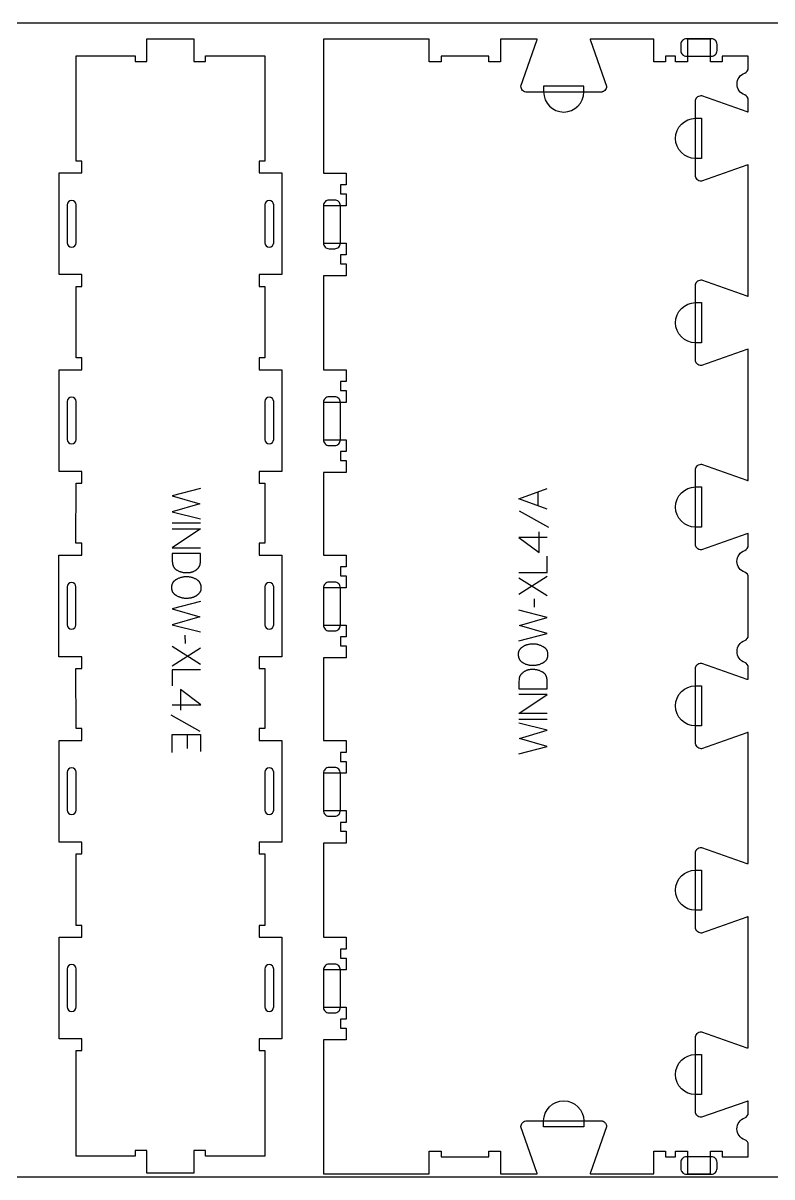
# Model space of a CAD drawing. Extents: x 0 to 4485, y 0 to 8771.
# Drawn here: x 860 to 1652, y 2443 to 3663 of the extents above; entities that cross this region are included whole.
import ezdxf

# ---------------------------------------------------------------- set-up
doc = ezdxf.new("R2010")
doc.units = 0
for name, color, linetype in [('0_SHEET_SPRUCEPLY_2440X122', 1, 'CONTINUOUS'), ('1_ANYTOOL_1MMDEEP_LABELS_S', 2, 'CONTINUOUS'), ('3_ANYTOOL_CUTTHROUGH_INSID', 4, 'CONTINUOUS'), ('4_ANYTOOL_CUTTHROUGH_OUTSI', 5, 'CONTINUOUS'), ('5_ANYTOOL_HALF_MILL_9MM_IN', 3, 'CONTINUOUS')]:
    doc.layers.add(name, color=color, linetype=linetype)

msp = doc.modelspace()

# ---------------------------------------------------------------- linework, layer by layer
at = {"layer": '0_SHEET_SPRUCEPLY_2440X122'}
msp.add_lwpolyline([(371.7, 3662.6), (371.7, 2442.6), (2811.7, 2442.6), (2811.7, 3662.6)], close=True, dxfattribs=at)
at = {"layer": '1_ANYTOOL_1MMDEEP_LABELS_S', "color": 2}
for points in [[(1047.8, 3170.5), (1017.8, 3162.8), (1046.9, 3154.3), (1017.8, 3145.8), (1047.8, 3138.3)], [(1414.4, 3148.6), (1384.4, 3159.5), (1414.4, 3170.5)], [(1404.9, 3152.1), (1404.9, 3167)], [(1384.9, 3146.9), (1415.7, 3129.7)], [(1047.8, 3134), (1017.8, 3134)], [(1017.8, 3128), (1047.8, 3128), (1017.8, 3107.9), (1047.8, 3107.9)], [(1405.8, 3102.7), (1405.8, 3124.5)], [(1414.4, 3118.7), (1384.4, 3118.7), (1405.8, 3102.7)], [(1384.4, 3081.7), (1414.4, 3081.7), (1414.4, 3098.8)], [(1414.4, 3077.4), (1384.4, 3058.5)], [(1384.4, 3076.2), (1414.4, 3057.3)], [(1047.8, 3051.1), (1017.8, 3043.4), (1046.9, 3034.9), (1017.8, 3026.4), (1047.8, 3018.9)], [(1400.6, 3053.9), (1400.6, 3045.1)], [(1384.4, 3009.5), (1414.4, 3017.2), (1385.3, 3025.7), (1414.4, 3034.2), (1384.4, 3041.7)], [(1031.7, 3006.7), (1031.6, 3015.5)], [(1047.8, 2984.4), (1017.8, 3003.3)], [(1017.8, 2983.1), (1047.8, 3002.1)], [(1047.8, 2978.9), (1017.8, 2978.9), (1017.8, 2961.8)], [(1017.8, 2941.9), (1047.9, 2941.9), (1026.5, 2957.9)], [(1026.5, 2957.9), (1026.5, 2936.1)], [(1414.4, 2932.6), (1384.4, 2932.6), (1414.4, 2952.7), (1384.4, 2952.7)], [(1047.4, 2913.7), (1016.6, 2930.9)], [(1384.4, 2926.6), (1414.4, 2926.6)], [(1384.4, 2890.1), (1414.4, 2897.8), (1385.3, 2906.3), (1414.4, 2914.8), (1384.4, 2922.3)], [(1017.8, 2891.3), (1017.8, 2910.3), (1047.8, 2910.3), (1047.8, 2892.5)], [(1033.9, 2895.6), (1033.9, 2910.3)]]:
    msp.add_lwpolyline(points, dxfattribs=at)
for points in [[(1047.8, 3101.9), (1017.8, 3101.9), (1017.9, 3093.3), (1017.9, 3092.9), (1018, 3092.5), (1018, 3092.1), (1018, 3091.7), (1018.1, 3091.3), (1018.1, 3091), (1018.2, 3090.6), (1018.3, 3090.3), (1018.4, 3089.9), (1018.5, 3089.6), (1018.6, 3089.2), (1018.7, 3088.9), (1018.8, 3088.6), (1018.9, 3088.4), (1018.9, 3088.3), (1019, 3088.1), (1019.1, 3088), (1019.1, 3087.8), (1019.2, 3087.7), (1019.3, 3087.5), (1019.4, 3087.4), (1019.5, 3087.3), (1019.6, 3087.1), (1019.6, 3087), (1019.7, 3086.9), (1019.8, 3086.7), (1019.9, 3086.6), (1020, 3086.5), (1020.1, 3086.3), (1020.2, 3086.2), (1020.3, 3086.1), (1020.4, 3086), (1020.5, 3085.9), (1020.7, 3085.7), (1020.8, 3085.6), (1020.9, 3085.5), (1021, 3085.4), (1021.1, 3085.3), (1021.3, 3085.2), (1021.4, 3085.1), (1021.5, 3085), (1021.6, 3084.9), (1021.8, 3084.8), (1021.9, 3084.7), (1022.1, 3084.6), (1022.3, 3084.4), (1022.6, 3084.2), (1022.9, 3084.1), (1023.6, 3083.8), (1024.2, 3083.5), (1024.8, 3083.2), (1025.4, 3082.9), (1026.1, 3082.7), (1026.7, 3082.5), (1027.4, 3082.3), (1028, 3082.1), (1028.7, 3082), (1029.4, 3081.8), (1030.1, 3081.7), (1030.7, 3081.6), (1031.4, 3081.5), (1032.1, 3081.5), (1032.8, 3081.5), (1033.5, 3081.5), (1034.1, 3081.5), (1034.7, 3081.5), (1035.3, 3081.5), (1035.9, 3081.6), (1036.4, 3081.7), (1036.7, 3081.7), (1037, 3081.8), (1037.3, 3081.9), (1037.6, 3081.9), (1037.9, 3082), (1038.1, 3082.1), (1038.4, 3082.2), (1038.7, 3082.2), (1039, 3082.3), (1039.2, 3082.4), (1039.5, 3082.5), (1039.8, 3082.6), (1040, 3082.7), (1040.3, 3082.9), (1040.8, 3083.1), (1041.3, 3083.4), (1041.8, 3083.6), (1042.4, 3083.9), (1042.7, 3084.1), (1043, 3084.3), (1043.2, 3084.5), (1043.5, 3084.7), (1043.8, 3084.9), (1044.1, 3085.2), (1044.3, 3085.4), (1044.5, 3085.6), (1044.8, 3085.8), (1045, 3086), (1045.2, 3086.3), (1045.4, 3086.5), (1045.6, 3086.7), (1045.8, 3087), (1046, 3087.2), (1046.1, 3087.5), (1046.3, 3087.7), (1046.4, 3088), (1046.6, 3088.2), (1046.7, 3088.5), (1046.8, 3088.7), (1046.9, 3089), (1047.1, 3089.3), (1047.1, 3089.5), (1047.2, 3089.8), (1047.3, 3090.1), (1047.4, 3090.4), (1047.4, 3090.7), (1047.5, 3091), (1047.5, 3091.3), (1047.5, 3091.5), (1047.6, 3091.8), (1047.7, 3094.3), (1047.7, 3096.8), (1047.8, 3099.3)], [(1048.2, 3065.4), (1048.2, 3065), (1048.2, 3064.6), (1048.1, 3064.3), (1048.1, 3063.9), (1048.1, 3063.8), (1048, 3063.6), (1048, 3063.4), (1048, 3063.3), (1047.9, 3063.1), (1047.9, 3062.9), (1047.9, 3062.8), (1047.8, 3062.6), (1047.8, 3062.4), (1047.7, 3062.3), (1047.7, 3062.1), (1047.6, 3062), (1047.5, 3061.8), (1047.5, 3061.7), (1047.4, 3061.5), (1047.3, 3061.4), (1047.3, 3061.2), (1047.2, 3061.1), (1047.1, 3061), (1047, 3060.8), (1047, 3060.7), (1046.9, 3060.5), (1046.8, 3060.4), (1046.7, 3060.3), (1046.5, 3060), (1046.3, 3059.8), (1046.1, 3059.5), (1045.9, 3059.3), (1045.7, 3059), (1045.5, 3058.8), (1045.3, 3058.6), (1045, 3058.4), (1044.8, 3058.2), (1044.5, 3058), (1044.3, 3057.8), (1044, 3057.6), (1043.8, 3057.4), (1043.5, 3057.2), (1043.2, 3057), (1043, 3056.8), (1042.7, 3056.7), (1042.4, 3056.5), (1042.1, 3056.4), (1041.8, 3056.2), (1041.5, 3056.1), (1041.2, 3055.9), (1040.9, 3055.8), (1040.6, 3055.7), (1040.2, 3055.5), (1039.9, 3055.4), (1039.6, 3055.3), (1039.3, 3055.2), (1039, 3055.1), (1038.6, 3055), (1038.3, 3054.9), (1037.9, 3054.9), (1037.3, 3054.7), (1036.6, 3054.6), (1035.9, 3054.5), (1035.2, 3054.4), (1034.6, 3054.3), (1033.9, 3054.3), (1033.3, 3054.3), (1032.7, 3054.2), (1032, 3054.3), (1031.4, 3054.3), (1030.8, 3054.3), (1030.1, 3054.4), (1029.5, 3054.5), (1028.8, 3054.6), (1028.2, 3054.8), (1027.6, 3054.9), (1026.9, 3055.1), (1026.3, 3055.3), (1025.7, 3055.5), (1025, 3055.8), (1024.4, 3056.1), (1023.7, 3056.4), (1023.1, 3056.7), (1022.5, 3057), (1022.2, 3057.2), (1021.8, 3057.4), (1021.6, 3057.6), (1021.3, 3057.7), (1021, 3057.9), (1020.7, 3058.2), (1020.5, 3058.4), (1020.2, 3058.6), (1020.1, 3058.7), (1020, 3058.8), (1019.9, 3058.9), (1019.8, 3059), (1019.7, 3059.2), (1019.6, 3059.3), (1019.5, 3059.4), (1019.4, 3059.5), (1019.3, 3059.7), (1019.2, 3059.8), (1019.1, 3059.9), (1019, 3060), (1018.9, 3060.2), (1018.8, 3060.3), (1018.7, 3060.4), (1018.6, 3060.6), (1018.6, 3060.7), (1018.5, 3060.8), (1018.4, 3061), (1018.3, 3061.1), (1018.3, 3061.3), (1018.2, 3061.4), (1018.1, 3061.6), (1018.1, 3061.7), (1018, 3061.9), (1018, 3062), (1017.9, 3062.2), (1017.9, 3062.3), (1017.8, 3062.6), (1017.7, 3062.9), (1017.6, 3063.3), (1017.5, 3063.6), (1017.5, 3063.9), (1017.4, 3064.3), (1017.4, 3064.6), (1017.4, 3065), (1017.4, 3065.4), (1017.4, 3065.7), (1017.4, 3066.1), (1017.4, 3066.5), (1017.4, 3066.9), (1017.4, 3067.2), (1017.5, 3067.6), (1017.5, 3067.9), (1017.6, 3068.3), (1017.7, 3068.6), (1017.8, 3068.9), (1017.9, 3069.3), (1017.9, 3069.4), (1018, 3069.6), (1018, 3069.7), (1018.1, 3069.9), (1018.2, 3070), (1018.2, 3070.2), (1018.3, 3070.3), (1018.4, 3070.5), (1018.4, 3070.6), (1018.5, 3070.8), (1018.6, 3070.9), (1018.7, 3071), (1018.7, 3071.2), (1018.8, 3071.3), (1018.9, 3071.5), (1019, 3071.6), (1019.1, 3071.7), (1019.2, 3071.9), (1019.3, 3072), (1019.4, 3072.1), (1019.5, 3072.2), (1019.6, 3072.4), (1019.7, 3072.5), (1019.8, 3072.6), (1019.9, 3072.7), (1020, 3072.8), (1020.2, 3073), (1020.3, 3073.1), (1020.4, 3073.2), (1020.5, 3073.3), (1020.8, 3073.5), (1021.1, 3073.7), (1021.3, 3073.9), (1021.6, 3074.1), (1021.9, 3074.3), (1022.2, 3074.5), (1022.6, 3074.7), (1023.2, 3075), (1023.8, 3075.3), (1024.5, 3075.6), (1025.1, 3075.9), (1025.8, 3076.1), (1026.4, 3076.3), (1027.1, 3076.6), (1027.7, 3076.7), (1028.4, 3076.9), (1029.1, 3077), (1029.7, 3077.2), (1030.4, 3077.3), (1031, 3077.3), (1031.7, 3077.4), (1032.3, 3077.4), (1033, 3077.4), (1033.7, 3077.4), (1034.3, 3077.4), (1035, 3077.3), (1035.7, 3077.2), (1036.4, 3077.1), (1037, 3077), (1037.7, 3076.9), (1038.4, 3076.7), (1039, 3076.5), (1039.6, 3076.3), (1040.3, 3076.1), (1040.9, 3075.8), (1041.5, 3075.5), (1042.1, 3075.2), (1042.8, 3074.9), (1043.4, 3074.5), (1043.7, 3074.3), (1043.9, 3074.2), (1044.2, 3074), (1044.5, 3073.8), (1044.7, 3073.5), (1045, 3073.3), (1045.2, 3073.1), (1045.5, 3072.9), (1045.6, 3072.8), (1045.7, 3072.6), (1045.8, 3072.5), (1045.9, 3072.4), (1046, 3072.3), (1046.1, 3072.1), (1046.2, 3072), (1046.3, 3071.9), (1046.4, 3071.8), (1046.5, 3071.6), (1046.6, 3071.5), (1046.7, 3071.4), (1046.7, 3071.2), (1046.8, 3071.1), (1046.9, 3070.9), (1047, 3070.8), (1047, 3070.7), (1047.1, 3070.5), (1047.3, 3070.2), (1047.4, 3069.9), (1047.5, 3069.6), (1047.6, 3069.3), (1047.7, 3069), (1047.8, 3068.6), (1047.9, 3068.3), (1048, 3068), (1048, 3067.6), (1048.1, 3067.3), (1048.1, 3066.9), (1048.1, 3066.5), (1048.2, 3066.2), (1048.2, 3065.8)], [(1384.1, 2995.2), (1384.1, 2995.6), (1384.1, 2995.9), (1384.1, 2996.3), (1384.2, 2996.7), (1384.2, 2996.8), (1384.2, 2997), (1384.3, 2997.2), (1384.3, 2997.3), (1384.3, 2997.5), (1384.4, 2997.7), (1384.4, 2997.8), (1384.5, 2998), (1384.5, 2998.1), (1384.6, 2998.3), (1384.6, 2998.5), (1384.7, 2998.6), (1384.7, 2998.8), (1384.8, 2998.9), (1384.9, 2999.1), (1384.9, 2999.2), (1385, 2999.3), (1385.1, 2999.5), (1385.1, 2999.6), (1385.2, 2999.8), (1385.3, 2999.9), (1385.4, 3000), (1385.5, 3000.2), (1385.6, 3000.3), (1385.8, 3000.6), (1386, 3000.8), (1386.2, 3001.1), (1386.4, 3001.3), (1386.6, 3001.5), (1386.8, 3001.8), (1387, 3002), (1387.3, 3002.2), (1387.5, 3002.4), (1387.7, 3002.6), (1388, 3002.8), (1388.2, 3003), (1388.5, 3003.2), (1388.8, 3003.4), (1389, 3003.6), (1389.3, 3003.8), (1389.6, 3003.9), (1389.9, 3004.1), (1390.2, 3004.2), (1390.5, 3004.4), (1390.8, 3004.5), (1391.1, 3004.7), (1391.4, 3004.8), (1391.7, 3004.9), (1392, 3005), (1392.3, 3005.2), (1392.7, 3005.3), (1393, 3005.4), (1393.3, 3005.5), (1393.7, 3005.6), (1394, 3005.6), (1394.3, 3005.7), (1395, 3005.9), (1395.7, 3006), (1396.4, 3006.1), (1397, 3006.2), (1397.7, 3006.3), (1398.3, 3006.3), (1399, 3006.3), (1399.6, 3006.3), (1400.2, 3006.3), (1400.9, 3006.3), (1401.5, 3006.3), (1402.2, 3006.2), (1402.8, 3006.1), (1403.4, 3006), (1404.1, 3005.8), (1404.7, 3005.7), (1405.3, 3005.5), (1406, 3005.3), (1406.6, 3005), (1407.3, 3004.8), (1407.9, 3004.5), (1408.5, 3004.2), (1409.2, 3003.9), (1409.8, 3003.6), (1410.1, 3003.4), (1410.4, 3003.2), (1410.7, 3003), (1411, 3002.8), (1411.3, 3002.6), (1411.5, 3002.4), (1411.8, 3002.2), (1412, 3002), (1412.2, 3001.9), (1412.3, 3001.8), (1412.4, 3001.7), (1412.5, 3001.5), (1412.6, 3001.4), (1412.7, 3001.3), (1412.8, 3001.2), (1412.9, 3001.1), (1413, 3000.9), (1413.1, 3000.8), (1413.2, 3000.7), (1413.3, 3000.6), (1413.4, 3000.4), (1413.5, 3000.3), (1413.6, 3000.2), (1413.6, 3000), (1413.7, 2999.9), (1413.8, 2999.7), (1413.9, 2999.6), (1413.9, 2999.5), (1414, 2999.3), (1414.1, 2999.2), (1414.1, 2999), (1414.2, 2998.9), (1414.3, 2998.7), (1414.3, 2998.6), (1414.4, 2998.4), (1414.4, 2998.3), (1414.5, 2998), (1414.6, 2997.6), (1414.7, 2997.3), (1414.7, 2997), (1414.8, 2996.6), (1414.8, 2996.3), (1414.9, 2996), (1414.9, 2995.6), (1414.9, 2995.2), (1414.9, 2994.9), (1414.9, 2994.5), (1414.9, 2994.1), (1414.9, 2993.7), (1414.8, 2993.4), (1414.8, 2993), (1414.7, 2992.7), (1414.7, 2992.3), (1414.6, 2992), (1414.5, 2991.7), (1414.4, 2991.3), (1414.4, 2991.2), (1414.3, 2991), (1414.2, 2990.9), (1414.2, 2990.7), (1414.1, 2990.6), (1414.1, 2990.4), (1414, 2990.3), (1413.9, 2990.1), (1413.8, 2990), (1413.8, 2989.8), (1413.7, 2989.7), (1413.6, 2989.5), (1413.5, 2989.4), (1413.4, 2989.3), (1413.4, 2989.1), (1413.3, 2989), (1413.2, 2988.9), (1413.1, 2988.7), (1413, 2988.6), (1412.9, 2988.5), (1412.8, 2988.4), (1412.7, 2988.2), (1412.6, 2988.1), (1412.5, 2988), (1412.3, 2987.9), (1412.2, 2987.8), (1412.1, 2987.6), (1412, 2987.5), (1411.9, 2987.4), (1411.7, 2987.3), (1411.5, 2987.1), (1411.2, 2986.9), (1410.9, 2986.7), (1410.7, 2986.5), (1410.4, 2986.3), (1410, 2986.1), (1409.7, 2985.9), (1409.1, 2985.6), (1408.4, 2985.3), (1407.8, 2985), (1407.1, 2984.7), (1406.5, 2984.5), (1405.8, 2984.2), (1405.2, 2984), (1404.5, 2983.9), (1403.9, 2983.7), (1403.2, 2983.6), (1402.6, 2983.4), (1401.9, 2983.3), (1401.3, 2983.3), (1400.6, 2983.2), (1400, 2983.2), (1399.3, 2983.2), (1398.6, 2983.2), (1397.9, 2983.2), (1397.2, 2983.3), (1396.6, 2983.3), (1395.9, 2983.4), (1395.2, 2983.6), (1394.6, 2983.7), (1393.9, 2983.9), (1393.3, 2984.1), (1392.6, 2984.3), (1392, 2984.5), (1391.4, 2984.8), (1390.8, 2985.1), (1390.1, 2985.4), (1389.5, 2985.7), (1388.9, 2986.1), (1388.6, 2986.2), (1388.3, 2986.4), (1388.1, 2986.6), (1387.8, 2986.8), (1387.5, 2987), (1387.3, 2987.3), (1387, 2987.5), (1386.8, 2987.7), (1386.7, 2987.8), (1386.6, 2988), (1386.5, 2988.1), (1386.4, 2988.2), (1386.3, 2988.3), (1386.2, 2988.4), (1386.1, 2988.6), (1386, 2988.7), (1385.9, 2988.8), (1385.8, 2989), (1385.7, 2989.1), (1385.6, 2989.2), (1385.5, 2989.4), (1385.5, 2989.5), (1385.4, 2989.6), (1385.3, 2989.8), (1385.2, 2989.9), (1385.2, 2990.1), (1385, 2990.4), (1384.9, 2990.7), (1384.8, 2991), (1384.7, 2991.3), (1384.6, 2991.6), (1384.5, 2992), (1384.4, 2992.3), (1384.3, 2992.6), (1384.3, 2993), (1384.2, 2993.3), (1384.2, 2993.7), (1384.1, 2994.1), (1384.1, 2994.4), (1384.1, 2994.8)], [(1384.4, 2958.7), (1414.4, 2958.7), (1414.4, 2967.3), (1414.3, 2967.7), (1414.3, 2968.1), (1414.3, 2968.5), (1414.3, 2968.9), (1414.2, 2969.2), (1414.2, 2969.6), (1414.1, 2970), (1414, 2970.3), (1413.9, 2970.7), (1413.8, 2971), (1413.7, 2971.4), (1413.6, 2971.7), (1413.5, 2972), (1413.4, 2972.2), (1413.4, 2972.3), (1413.3, 2972.5), (1413.2, 2972.6), (1413.1, 2972.8), (1413.1, 2972.9), (1413, 2973), (1412.9, 2973.2), (1412.8, 2973.3), (1412.7, 2973.5), (1412.6, 2973.6), (1412.5, 2973.7), (1412.5, 2973.9), (1412.4, 2974), (1412.3, 2974.1), (1412.2, 2974.2), (1412.1, 2974.4), (1411.9, 2974.5), (1411.8, 2974.6), (1411.7, 2974.7), (1411.6, 2974.8), (1411.5, 2975), (1411.4, 2975.1), (1411.3, 2975.2), (1411.1, 2975.3), (1411, 2975.4), (1410.9, 2975.5), (1410.8, 2975.6), (1410.6, 2975.7), (1410.5, 2975.8), (1410.4, 2975.9), (1410.2, 2976), (1409.9, 2976.2), (1409.6, 2976.4), (1409.3, 2976.5), (1408.7, 2976.8), (1408.1, 2977.1), (1407.5, 2977.4), (1406.8, 2977.7), (1406.2, 2977.9), (1405.5, 2978.1), (1404.9, 2978.3), (1404.2, 2978.5), (1403.6, 2978.6), (1402.9, 2978.8), (1402.2, 2978.9), (1401.5, 2979), (1400.8, 2979), (1400.2, 2979.1), (1399.5, 2979.1), (1398.8, 2979.1), (1398.2, 2979.1), (1397.6, 2979.1), (1397, 2979), (1396.4, 2979), (1395.8, 2978.9), (1395.5, 2978.8), (1395.3, 2978.8), (1395, 2978.7), (1394.7, 2978.7), (1394.4, 2978.6), (1394.1, 2978.5), (1393.9, 2978.4), (1393.6, 2978.3), (1393.3, 2978.3), (1393.1, 2978.2), (1392.8, 2978.1), (1392.5, 2978), (1392.3, 2977.9), (1392, 2977.7), (1391.5, 2977.5), (1390.9, 2977.2), (1390.4, 2977), (1389.9, 2976.6), (1389.6, 2976.5), (1389.3, 2976.3), (1389, 2976.1), (1388.8, 2975.9), (1388.5, 2975.6), (1388.2, 2975.4), (1388, 2975.2), (1387.7, 2975), (1387.5, 2974.8), (1387.3, 2974.6), (1387.1, 2974.3), (1386.9, 2974.1), (1386.7, 2973.9), (1386.5, 2973.6), (1386.3, 2973.4), (1386.1, 2973.1), (1386, 2972.9), (1385.8, 2972.6), (1385.7, 2972.4), (1385.6, 2972.1), (1385.4, 2971.9), (1385.3, 2971.6), (1385.2, 2971.3), (1385.1, 2971), (1385, 2970.8), (1385, 2970.5), (1384.9, 2970.2), (1384.9, 2969.9), (1384.8, 2969.6), (1384.8, 2969.3), (1384.7, 2969), (1384.7, 2968.7), (1384.6, 2966.3), (1384.5, 2963.8), (1384.5, 2961.3)]]:
    msp.add_lwpolyline(points, close=True, dxfattribs=at)
at = {"layer": '3_ANYTOOL_CUTTHROUGH_INSID', "color": 4}
for points in [[(916.1, 3430.4), (916.1, 3470.4, 1), (906.6, 3470.4), (906.6, 3430.4, 1)], [(1115.6, 3430.4, 1), (1125.1, 3430.4), (1125.1, 3470.4, 1), (1115.6, 3470.4)], [(916.1, 3222.4), (916.1, 3262.4, 1), (906.6, 3262.4), (906.6, 3222.4, 1)], [(1115.6, 3222.4, 1), (1125.1, 3222.4), (1125.1, 3262.4, 1), (1115.6, 3262.4)], [(916, 3026.4), (916, 3066.4, 1), (906.5, 3066.4), (906.5, 3026.4, 1)], [(1115.6, 3026.4, 1), (1125.1, 3026.4), (1125.1, 3066.4, 1), (1115.6, 3066.4)], [(916.1, 2830.4), (916.1, 2870.4, 1), (906.6, 2870.4), (906.6, 2830.4, 1)], [(1115.6, 2830.4, 1), (1125.1, 2830.4), (1125.1, 2870.4, 1), (1115.6, 2870.4)], [(916.1, 2622.4), (916.1, 2662.4, 1), (906.6, 2662.4), (906.6, 2622.4, 1)], [(1115.6, 2622.4, 1), (1125.1, 2622.4), (1125.1, 2662.4, 1), (1115.6, 2662.4)]]:
    msp.add_lwpolyline(points, format="xyb", close=True, dxfattribs=at)
at = {"layer": '4_ANYTOOL_CUTTHROUGH_OUTSI', "color": 5}
msp.add_lwpolyline([(1115.6, 3516.6), (1109.6, 3516.6), (1109.6, 3504.1), (1133.6, 3504.1), (1133.6, 3396.6), (1109.6, 3396.6), (1109.6, 3384.1), (1115.6, 3384.1), (1115.6, 3308.6), (1109.6, 3308.6), (1109.6, 3296.1), (1133.6, 3296.1), (1133.6, 3188.6), (1109.6, 3188.6), (1109.6, 3176.1), (1115.6, 3176.1), (1115.6, 3112.6), (1109.6, 3112.6), (1109.6, 3100.1), (1133.6, 3100.1), (1133.6, 2992.6), (1109.6, 2992.6), (1109.6, 2980.1), (1115.6, 2980.1), (1115.6, 2916.6), (1109.6, 2916.6), (1109.6, 2904.1), (1133.6, 2904.1), (1133.6, 2796.6), (1109.6, 2796.6), (1109.6, 2784.1), (1115.6, 2784.1), (1115.6, 2708.6), (1109.6, 2708.6), (1109.6, 2696.1), (1133.6, 2696.1), (1133.6, 2588.6), (1109.6, 2588.6), (1109.6, 2576.1), (1115.6, 2576.1), (1115.6, 2464.6), (1053.1, 2464.6), (1053.1, 2470.6), (1040.6, 2470.6), (1040.6, 2446.6), (991.1, 2446.6), (991.1, 2470.6), (978.6, 2470.6), (978.6, 2464.6), (916.1, 2464.6), (916.1, 2576.1), (922.1, 2576.1), (922.1, 2588.6), (898.1, 2588.6), (898.1, 2696.1), (922.1, 2696.1), (922.1, 2708.6), (916.1, 2708.6), (916.1, 2784.1), (922.1, 2784.1), (922.1, 2796.6), (898.1, 2796.6), (898.1, 2904.1), (922.1, 2904.1), (922.1, 2916.6), (916.1, 2916.6), (916, 2980.1), (922, 2980.1), (922, 2992.6), (898, 2992.6), (898, 3100.1), (922, 3100.1), (922, 3112.6), (916, 3112.6), (916.1, 3176.1), (922.1, 3176.1), (922.1, 3188.6), (898.1, 3188.6), (898.1, 3296.1), (922.1, 3296.1), (922.1, 3308.6), (916.1, 3308.6), (916.1, 3384.1), (922.1, 3384.1), (922.1, 3396.6), (898.1, 3396.6), (898.1, 3504.1), (922.1, 3504.1), (922.1, 3516.6), (916.1, 3516.6), (916.1, 3628.1), (978.6, 3628.1), (978.6, 3622.1), (991.1, 3622.1), (991.1, 3646.1), (1040.6, 3646.1), (1040.6, 3622.1), (1053.1, 3622.1), (1053.1, 3628.1), (1115.6, 3628.1)], close=True, dxfattribs=at)
msp.add_lwpolyline([(1627.2, 2476.4, 0.317837), (1623.4, 2481.9, -0.317837), (1615.2, 2493.4, -0.317837), (1623.4, 2505, 0.317837), (1627.2, 2510.4), (1627.2, 2522.8, 0.061485), (1625.8, 2522.5), (1577.5, 2505.6), (1577.4, 2505.6), (1577.4, 2505.6, -0.198912), (1573, 2507.5), (1572.9, 2507.6), (1572.8, 2507.7), (1572.7, 2507.8), (1572.6, 2507.9), (1572.5, 2508), (1572.4, 2508.1), (1572.3, 2508.3), (1572.3, 2508.4), (1572.2, 2508.5), (1572.1, 2508.7), (1572, 2508.8), (1571.9, 2508.9), (1571.9, 2509.1), (1571.8, 2509.2), (1571.7, 2509.3), (1571.7, 2509.5), (1571.6, 2509.6), (1571.6, 2509.8), (1571.5, 2509.9), (1571.5, 2510.1), (1571.4, 2510.2), (1571.4, 2510.4), (1571.3, 2510.5), (1571.3, 2510.7), (1571.3, 2510.8), (1571.3, 2511), (1571.2, 2511.1), (1571.2, 2511.3), (1571.2, 2511.4), (1571.2, 2511.6), (1571.2, 2511.7), (1571.2, 2511.9), (1571.2, 2589.9, -0.414214), (1577.4, 2596.1), (1577.5, 2596.1), (1577.5, 2596.1), (1625.8, 2579.2), (1625.8, 2579.2, 0.061485), (1627.2, 2579), (1627.2, 2717.7, 0.061485), (1625.8, 2717.4), (1577.5, 2700.5), (1577.4, 2700.5), (1577.4, 2700.5, -0.198912), (1573, 2702.4), (1572.9, 2702.5), (1572.8, 2702.6), (1572.7, 2702.7), (1572.6, 2702.8), (1572.5, 2702.9), (1572.4, 2703), (1572.3, 2703.2), (1572.3, 2703.3), (1572.2, 2703.4), (1572.1, 2703.6), (1572, 2703.7), (1571.9, 2703.8), (1571.9, 2704), (1571.8, 2704.1), (1571.7, 2704.2), (1571.7, 2704.4), (1571.6, 2704.5), (1571.6, 2704.7), (1571.5, 2704.8), (1571.5, 2705), (1571.4, 2705.1), (1571.4, 2705.3), (1571.3, 2705.4), (1571.3, 2705.6), (1571.3, 2705.7), (1571.3, 2705.9), (1571.2, 2706), (1571.2, 2706.2), (1571.2, 2706.3), (1571.2, 2706.5), (1571.2, 2706.6), (1571.2, 2706.8), (1571.2, 2784.8), (1571.2, 2784.9), (1571.2, 2785.1), (1571.2, 2785.2), (1571.2, 2785.4), (1571.2, 2785.5), (1571.3, 2785.7), (1571.3, 2785.8), (1571.3, 2786), (1571.3, 2786.1), (1571.4, 2786.3), (1571.4, 2786.4), (1571.5, 2786.6), (1571.5, 2786.7), (1571.6, 2786.9), (1571.6, 2787), (1571.7, 2787.2), (1571.7, 2787.3), (1571.8, 2787.5), (1571.9, 2787.6), (1571.9, 2787.7), (1572, 2787.9), (1572.1, 2788), (1572.2, 2788.1), (1572.3, 2788.3), (1572.3, 2788.4), (1572.4, 2788.5), (1572.5, 2788.6), (1572.6, 2788.8), (1572.7, 2788.9), (1572.8, 2789), (1572.9, 2789.1), (1573, 2789.2, -0.198912), (1577.4, 2791), (1577.5, 2791), (1577.5, 2791), (1625.8, 2774.1), (1625.8, 2774.1, 0.061485), (1627.2, 2773.9), (1627.2, 2912.6, 0.061485), (1625.8, 2912.3), (1577.5, 2895.4), (1577.4, 2895.4), (1577.4, 2895.4, -0.414214), (1571.2, 2901.7), (1571.2, 2979.7), (1571.2, 2979.8), (1571.2, 2980), (1571.2, 2980.1), (1571.2, 2980.3), (1571.2, 2980.4), (1571.3, 2980.6), (1571.3, 2980.7), (1571.3, 2980.9), (1571.3, 2981), (1571.4, 2981.2), (1571.4, 2981.3), (1571.5, 2981.5), (1571.5, 2981.6), (1571.6, 2981.8), (1571.6, 2981.9), (1571.7, 2982.1), (1571.7, 2982.2), (1571.8, 2982.4), (1571.9, 2982.5), (1571.9, 2982.6), (1572, 2982.8), (1572.1, 2982.9), (1572.2, 2983), (1572.3, 2983.2), (1572.3, 2983.3), (1572.4, 2983.4), (1572.5, 2983.5), (1572.6, 2983.7), (1572.7, 2983.8), (1572.8, 2983.9), (1572.9, 2984), (1573, 2984.1, -0.198912), (1577.4, 2985.9), (1577.5, 2985.9), (1577.5, 2985.9), (1625.8, 2969), (1625.8, 2969, 0.061485), (1627.2, 2968.8), (1627.2, 2981.2, 0.317837), (1623.4, 2986.6, -0.707107), (1623.4, 3009.7, 0.317837), (1627.2, 3015.1), (1627.2, 3076.4, 0.317837), (1623.4, 3081.9, -0.317837), (1615.2, 3093.4, -0.317837), (1623.4, 3105, 0.317837), (1627.2, 3110.4), (1627.2, 3122.8, 0.061485), (1625.8, 3122.5), (1577.5, 3105.6), (1577.4, 3105.6), (1577.4, 3105.6, -0.198912), (1573, 3107.5), (1572.9, 3107.6), (1572.8, 3107.7), (1572.7, 3107.8), (1572.6, 3107.9), (1572.5, 3108), (1572.4, 3108.1), (1572.3, 3108.3), (1572.3, 3108.4), (1572.2, 3108.5), (1572.1, 3108.7), (1572, 3108.8), (1571.9, 3108.9), (1571.9, 3109.1), (1571.8, 3109.2), (1571.7, 3109.3), (1571.7, 3109.5), (1571.6, 3109.6), (1571.6, 3109.8), (1571.5, 3109.9), (1571.5, 3110.1), (1571.4, 3110.2), (1571.4, 3110.4), (1571.3, 3110.5), (1571.3, 3110.7), (1571.3, 3110.8), (1571.3, 3111), (1571.2, 3111.1), (1571.2, 3111.3), (1571.2, 3111.4), (1571.2, 3111.6), (1571.2, 3111.7), (1571.2, 3111.9), (1571.2, 3189.9, -0.414214), (1577.4, 3196.1), (1577.5, 3196.1), (1577.5, 3196.1), (1625.8, 3179.2), (1625.8, 3179.2, 0.061485), (1627.2, 3179), (1627.2, 3317.7, 0.061485), (1625.8, 3317.4), (1577.5, 3300.5), (1577.4, 3300.5), (1577.4, 3300.5, -0.198912), (1573, 3302.4), (1572.9, 3302.5), (1572.8, 3302.6), (1572.7, 3302.7), (1572.6, 3302.8), (1572.5, 3302.9), (1572.4, 3303), (1572.3, 3303.2), (1572.3, 3303.3), (1572.2, 3303.4), (1572.1, 3303.6), (1572, 3303.7), (1571.9, 3303.8), (1571.9, 3304), (1571.8, 3304.1), (1571.7, 3304.2), (1571.7, 3304.4), (1571.6, 3304.5), (1571.6, 3304.7), (1571.5, 3304.8), (1571.5, 3305), (1571.4, 3305.1), (1571.4, 3305.3), (1571.3, 3305.4), (1571.3, 3305.6), (1571.3, 3305.7), (1571.3, 3305.9), (1571.2, 3306), (1571.2, 3306.2), (1571.2, 3306.3), (1571.2, 3306.5), (1571.2, 3306.6), (1571.2, 3306.8), (1571.2, 3384.8), (1571.2, 3384.9), (1571.2, 3385.1), (1571.2, 3385.2), (1571.2, 3385.4), (1571.2, 3385.5), (1571.3, 3385.7), (1571.3, 3385.8), (1571.3, 3386), (1571.3, 3386.1), (1571.4, 3386.3), (1571.4, 3386.4), (1571.5, 3386.6), (1571.5, 3386.7), (1571.6, 3386.9), (1571.6, 3387), (1571.7, 3387.2), (1571.7, 3387.3), (1571.8, 3387.5), (1571.9, 3387.6), (1571.9, 3387.7), (1572, 3387.9), (1572.1, 3388), (1572.2, 3388.1), (1572.3, 3388.3), (1572.3, 3388.4), (1572.4, 3388.5), (1572.5, 3388.6), (1572.6, 3388.8), (1572.7, 3388.9), (1572.8, 3389), (1572.9, 3389.1), (1573, 3389.2, -0.198912), (1577.4, 3391), (1577.5, 3391), (1577.5, 3391), (1625.8, 3374.1), (1625.8, 3374.1, 0.061485), (1627.2, 3373.9), (1627.2, 3512.6, 0.061485), (1625.8, 3512.3), (1577.5, 3495.4), (1577.4, 3495.4), (1577.4, 3495.4, -0.414214), (1571.2, 3501.7), (1571.2, 3579.7), (1571.2, 3579.8), (1571.2, 3580), (1571.2, 3580.1), (1571.2, 3580.3), (1571.2, 3580.4), (1571.3, 3580.6), (1571.3, 3580.7), (1571.3, 3580.9), (1571.3, 3581), (1571.4, 3581.2), (1571.4, 3581.3), (1571.5, 3581.5), (1571.5, 3581.6), (1571.6, 3581.8), (1571.6, 3581.9), (1571.7, 3582.1), (1571.7, 3582.2), (1571.8, 3582.4), (1571.9, 3582.5), (1571.9, 3582.6), (1572, 3582.8), (1572.1, 3582.9), (1572.2, 3583), (1572.3, 3583.2), (1572.3, 3583.3), (1572.4, 3583.4), (1572.5, 3583.5), (1572.6, 3583.7), (1572.7, 3583.8), (1572.8, 3583.9), (1572.9, 3584), (1573, 3584.1, -0.198912), (1577.4, 3585.9), (1577.5, 3585.9), (1577.5, 3585.9), (1625.8, 3569), (1625.8, 3569, 0.061485), (1627.2, 3568.8), (1627.2, 3581.2, 0.317837), (1623.4, 3586.6, -0.707107), (1623.4, 3609.7, 0.317837), (1627.2, 3615.1), (1627.2, 3627.5), (1599.7, 3627.5), (1599.7, 3621.5), (1587.2, 3621.5), (1587.2, 3645.5), (1562.7, 3645.5), (1562.7, 3621.5), (1550.2, 3621.5), (1550.2, 3627.5), (1539.7, 3627.5), (1539.7, 3621.5), (1527.2, 3621.5), (1527.2, 3645.5), (1460, 3645.5), (1460, 3645.5, 0.061485), (1460.2, 3644.1), (1477.2, 3595.8), (1477.2, 3595.8), (1477.2, 3595.8, -0.198912), (1475.3, 3591.4), (1475.2, 3591.3), (1475.1, 3591.2), (1475, 3591.1), (1474.9, 3591), (1474.8, 3590.9), (1474.6, 3590.8), (1474.5, 3590.7), (1474.4, 3590.6), (1474.3, 3590.5), (1474.1, 3590.4), (1474, 3590.3), (1473.9, 3590.3), (1473.7, 3590.2), (1473.6, 3590.1), (1473.4, 3590.1), (1473.3, 3590), (1473.1, 3589.9), (1473, 3589.9), (1472.9, 3589.8), (1472.7, 3589.8), (1472.6, 3589.8), (1472.4, 3589.7), (1472.3, 3589.7), (1472.1, 3589.6), (1472, 3589.6), (1471.8, 3589.6), (1471.7, 3589.6), (1471.5, 3589.6), (1471.4, 3589.5), (1471.2, 3589.5), (1471, 3589.5), (1470.9, 3589.5), (1392.9, 3589.5, -0.414214), (1386.7, 3595.8), (1386.7, 3595.8), (1386.7, 3595.9), (1403.6, 3644.1), (1403.6, 3644.1, 0.061485), (1403.8, 3645.5), (1365.2, 3645.5), (1365.2, 3621.5), (1352.7, 3621.5), (1352.7, 3627.5), (1302.2, 3627.5), (1302.2, 3621.5), (1289.7, 3621.5), (1289.7, 3645.5), (1177.7, 3645.5), (1177.7, 3504), (1201.7, 3504), (1201.7, 3491.5), (1195.7, 3491.5), (1195.7, 3482), (1201.7, 3482), (1201.7, 3469.5), (1177.7, 3469.5), (1177.7, 3430), (1201.7, 3430), (1201.7, 3417.5), (1195.7, 3417.5), (1195.7, 3408), (1201.7, 3408), (1201.7, 3395.5), (1177.7, 3395.5), (1177.7, 3296), (1201.7, 3296), (1201.7, 3283.5), (1195.7, 3283.5), (1195.7, 3274), (1201.7, 3274), (1201.7, 3261.5), (1177.7, 3261.5), (1177.7, 3222), (1201.7, 3222), (1201.7, 3209.5), (1195.7, 3209.5), (1195.7, 3200), (1201.7, 3200), (1201.7, 3187.5), (1177.7, 3187.5), (1177.7, 3100), (1201.7, 3100), (1201.7, 3087.5), (1195.7, 3087.5), (1195.7, 3078), (1201.7, 3078), (1201.7, 3065.5), (1177.7, 3065.5), (1177.7, 3026), (1201.7, 3026), (1201.7, 3013.5), (1195.7, 3013.5), (1195.7, 3004), (1201.7, 3004), (1201.7, 2991.5), (1177.7, 2991.5), (1177.7, 2904), (1201.7, 2904), (1201.7, 2891.5), (1195.7, 2891.5), (1195.7, 2882), (1201.7, 2882), (1201.7, 2869.5), (1177.7, 2869.5), (1177.7, 2830), (1201.7, 2830), (1201.7, 2817.5), (1195.7, 2817.5), (1195.7, 2808), (1201.7, 2808), (1201.7, 2795.5), (1177.7, 2795.5), (1177.7, 2696), (1201.7, 2696), (1201.7, 2683.5), (1195.7, 2683.5), (1195.7, 2674), (1201.7, 2674), (1201.7, 2661.5), (1177.7, 2661.5), (1177.7, 2622), (1201.7, 2622), (1201.7, 2609.5), (1195.7, 2609.5), (1195.7, 2600), (1201.7, 2600), (1201.7, 2587.5), (1177.7, 2587.5), (1177.7, 2446), (1289.7, 2446), (1289.7, 2470), (1302.2, 2470), (1302.2, 2464), (1352.7, 2464), (1352.7, 2470), (1365.2, 2470), (1365.2, 2446), (1403.8, 2446), (1403.8, 2446, 0.061485), (1403.6, 2447.4), (1386.7, 2495.7), (1386.7, 2495.8), (1386.7, 2495.8, -0.414214), (1392.9, 2502), (1470.9, 2502), (1471, 2502), (1471.2, 2502), (1471.4, 2502), (1471.5, 2502), (1471.7, 2502), (1471.8, 2502), (1472, 2501.9), (1472.1, 2501.9), (1472.3, 2501.9), (1472.4, 2501.8), (1472.6, 2501.8), (1472.7, 2501.8), (1472.9, 2501.7), (1473, 2501.7), (1473.1, 2501.6), (1473.3, 2501.6), (1473.4, 2501.5), (1473.6, 2501.4), (1473.7, 2501.4), (1473.9, 2501.3), (1474, 2501.2), (1474.1, 2501.1), (1474.3, 2501.1), (1474.4, 2501), (1474.5, 2500.9), (1474.6, 2500.8), (1474.8, 2500.7), (1474.9, 2500.6), (1475, 2500.5), (1475.1, 2500.4), (1475.2, 2500.3), (1475.3, 2500.2, -0.198912), (1477.2, 2495.8), (1477.2, 2495.7), (1477.1, 2495.7), (1460.2, 2447.4), (1460.2, 2447.4, 0.061485), (1460, 2446), (1477.4, 2446), (1527.2, 2446), (1527.2, 2470), (1539.7, 2470), (1539.7, 2464), (1550.2, 2464), (1550.2, 2470), (1562.7, 2470), (1562.7, 2446), (1587.2, 2446), (1587.2, 2470), (1599.7, 2470), (1599.7, 2464), (1627.2, 2464), (1627.2, 2476.4)], format="xyb", close=True, dxfattribs=at)
at = {"layer": '5_ANYTOOL_HALF_MILL_9MM_IN'}
for points in [[(1561.8, 3646, 0.414214), (1555.8, 3640), (1555.8, 3633.5, 0.414214), (1561.8, 3627.5), (1588.1, 3627.5, 0.414214), (1594.1, 3633.5), (1594.1, 3640, 0.414214), (1588.1, 3646)], [(1410.7, 3589.8, 1), (1453.2, 3589.8), (1453.2, 3590), (1453.2, 3596), (1410.7, 3596), (1410.7, 3590), (1410.7, 3589.8)], [(1571.4, 3519.4, -1), (1571.4, 3561.9), (1571.7, 3561.9), (1577.7, 3561.9), (1577.7, 3519.4), (1571.7, 3519.4), (1571.4, 3519.4)], [(1183.7, 3475.5, 0.414214), (1177.7, 3469.5), (1177.7, 3430, 0.414214), (1183.7, 3424), (1189.7, 3424, 0.414214), (1195.7, 3430), (1195.7, 3469.5, 0.414214), (1189.7, 3475.5)], [(1571.4, 3324.5, -1), (1571.4, 3367), (1571.7, 3367), (1577.7, 3367), (1577.7, 3324.5), (1571.7, 3324.5), (1571.4, 3324.5)], [(1183.7, 3267.5, 0.414214), (1177.7, 3261.5), (1177.7, 3222, 0.414214), (1183.7, 3216), (1189.7, 3216, 0.414214), (1195.7, 3222), (1195.7, 3261.5, 0.414214), (1189.7, 3267.5)], [(1571.4, 3129.6, -1), (1571.4, 3172.1), (1571.7, 3172.1), (1577.7, 3172.1), (1577.7, 3129.6), (1571.7, 3129.6), (1571.4, 3129.6)], [(1183.7, 3071.5, 0.414214), (1177.7, 3065.5), (1177.7, 3026, 0.414214), (1183.7, 3020), (1189.7, 3020, 0.414214), (1195.7, 3026), (1195.7, 3065.5, 0.414214), (1189.7, 3071.5)], [(1571.4, 2919.4, -1), (1571.4, 2961.9), (1571.7, 2961.9), (1577.7, 2961.9), (1577.7, 2919.4), (1571.7, 2919.4), (1571.4, 2919.4)], [(1183.7, 2875.5, 0.414214), (1177.7, 2869.5), (1177.7, 2830, 0.414214), (1183.7, 2824), (1189.7, 2824, 0.414214), (1195.7, 2830), (1195.7, 2869.5, 0.414214), (1189.7, 2875.5)], [(1571.4, 2724.5, -1), (1571.4, 2767), (1571.7, 2767), (1577.7, 2767), (1577.7, 2724.5), (1571.7, 2724.5), (1571.4, 2724.5)], [(1183.7, 2667.5, 0.414214), (1177.7, 2661.5), (1177.7, 2622, 0.414214), (1183.7, 2616), (1189.7, 2616, 0.414214), (1195.7, 2622), (1195.7, 2661.5, 0.414214), (1189.7, 2667.5)], [(1571.4, 2529.6, -1), (1571.4, 2572.1), (1571.7, 2572.1), (1577.7, 2572.1), (1577.7, 2529.6), (1571.7, 2529.6), (1571.4, 2529.6)], [(1410.7, 2501.8, -1), (1453.2, 2501.8), (1453.2, 2501.5), (1453.2, 2495.5), (1410.7, 2495.5), (1410.7, 2501.5), (1410.7, 2501.8)], [(1561.8, 2464, 0.414214), (1555.8, 2458), (1555.8, 2451.5, 0.414214), (1561.8, 2445.5), (1588.1, 2445.5, 0.414214), (1594.1, 2451.5), (1594.1, 2458, 0.414214), (1588.1, 2464)]]:
    msp.add_lwpolyline(points, format="xyb", close=True, dxfattribs=at)

doc.saveas('drawing.dxf')
